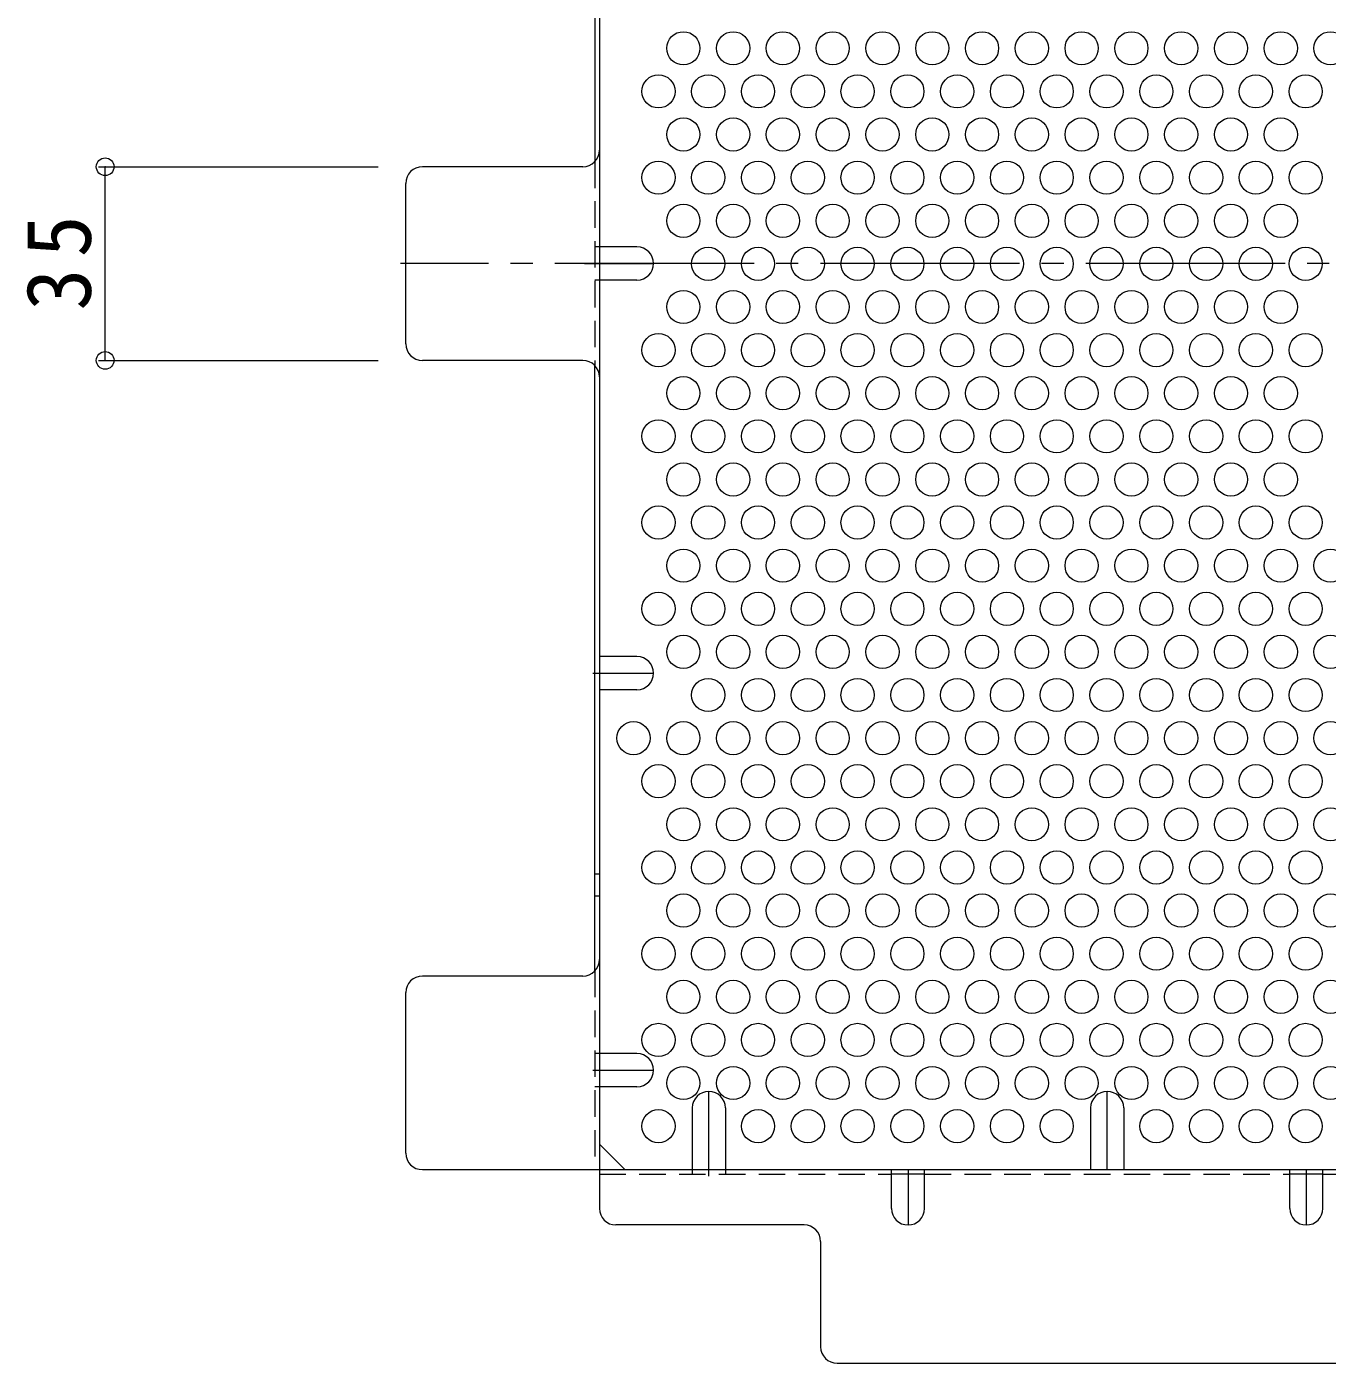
# Model space of a CAD drawing. Units: millimetres at full size, sheet at 1:4; details may follow other scales. Extents: x -913 to 825, y -789 to 748.
# Drawn here: x 69.6 to 304.7, y 292.2 to 533.8 of the extents above; entities that cross this region are included whole.
import ezdxf

# ---------------------------------------------------------------- set-up
doc = ezdxf.new("R2010")
doc.units = ezdxf.units.MM
doc.header["$LTSCALE"] = 4
doc.header["$PDMODE"] = 32
doc.header["$PDSIZE"] = 3.2
for name, pattern in [('CHAIN1', [8, 5, -1, 1, -1]), ('CHAIN2', [12, 9, -1, 1, -1]), ('DASHED1', [1.8, 1.2, -0.6])]:
    doc.linetypes.add(name, pattern=pattern)
for name, color, linetype, lineweight in [('A-4', 7, 'Continuous', 9), ('A-6', 2, 'Continuous', 9), ('A-7', 2, 'Continuous', 9), ('A-8', 2, 'Continuous', 9)]:
    doc.layers.add(name, color=color, linetype=linetype, lineweight=lineweight)
doc.styles.add('ＭＳ ゴシック', font='')
doc.styles.get('ＭＳ ゴシック').set_extended_font_data('MS Gothic')

msp = doc.modelspace()

# ---------------------------------------------------------------- linework, layer by layer
at = {"layer": 'A-4'}
for p, q in [((82.552, 508.521), (133.094, 508.521)), ((83.752, 473.52), (83.752, 508.521)), ((82.552, 473.52), (133.094, 473.52))]:
    msp.add_line(p, q, dxfattribs=at)
for p in [(83.752, 508.521), (83.752, 473.52)]:
    msp.add_point(p, dxfattribs=at)
at = {"layer": 'A-6'}
for centre in [(188.279, 529.938), (197.279, 529.938), (206.279, 529.938), (215.279, 529.938), (224.279, 529.938), (233.279, 529.938), (242.279, 529.938), (251.279, 529.938), (260.279, 529.938), (269.279, 529.938), (278.279, 529.938), (287.279, 529.938), (296.279, 529.938), (305.279, 529.938), (183.779, 522.144), (192.779, 522.144), (201.779, 522.144), (210.779, 522.144), (219.779, 522.144), (228.779, 522.144), (237.779, 522.144), (246.779, 522.144), (255.779, 522.144), (264.779, 522.144), (273.779, 522.144), (282.779, 522.144), (291.779, 522.144), (300.779, 522.144), (188.279, 514.35), (197.279, 514.35), (206.279, 514.35), (215.279, 514.35), (224.279, 514.35), (233.279, 514.35), (242.279, 514.35), (251.279, 514.35), (260.279, 514.35), (269.279, 514.35), (278.279, 514.35), (287.279, 514.35), (296.279, 514.35), (183.779, 506.556), (192.779, 506.556), (201.779, 506.556), (210.779, 506.556), (219.779, 506.556), (228.779, 506.556), (237.779, 506.556), (246.779, 506.556), (255.779, 506.556), (264.779, 506.556), (273.779, 506.556), (282.779, 506.556), (291.779, 506.556), (300.779, 506.556), (188.279, 498.761), (197.279, 498.761), (206.279, 498.761), (215.279, 498.761), (224.279, 498.761), (233.279, 498.761), (242.279, 498.761), (251.279, 498.761), (260.279, 498.761), (269.279, 498.761), (278.279, 498.761), (287.279, 498.761), (296.279, 498.761), (192.779, 490.967), (201.779, 490.967), (210.779, 490.967), (219.779, 490.967), (228.779, 490.967), (237.779, 490.967), (246.779, 490.967), (255.779, 490.967), (264.779, 490.967), (273.779, 490.967), (282.779, 490.967), (291.779, 490.967), (300.779, 490.967), (188.279, 483.173), (197.279, 483.173), (206.279, 483.173), (215.279, 483.173), (224.279, 483.173), (233.279, 483.173), (242.279, 483.173), (251.279, 483.173), (260.279, 483.173), (269.279, 483.173), (278.279, 483.173), (287.279, 483.173), (296.279, 483.173), (183.779, 475.379), (192.779, 475.379), (201.779, 475.379), (210.779, 475.379), (219.779, 475.379), (228.779, 475.379), (237.779, 475.379), (246.779, 475.379), (255.779, 475.379), (264.779, 475.379), (273.779, 475.379), (282.779, 475.379), (291.779, 475.379), (300.779, 475.379), (188.279, 467.585), (197.279, 467.585), (206.279, 467.585), (215.279, 467.585), (224.279, 467.585), (233.279, 467.585), (242.279, 467.585), (251.279, 467.585), (260.279, 467.585), (269.279, 467.585), (278.279, 467.585), (287.279, 467.585), (296.279, 467.585), (183.779, 459.79), (192.779, 459.79), (201.779, 459.79), (210.779, 459.79), (219.779, 459.79), (228.779, 459.79), (237.779, 459.79), (246.779, 459.79), (255.779, 459.79), (264.779, 459.79), (273.779, 459.79), (282.779, 459.79), (291.779, 459.79), (300.779, 459.79), (188.279, 451.996), (197.279, 451.996), (206.279, 451.996), (215.279, 451.996), (224.279, 451.996), (233.279, 451.996), (242.279, 451.996), (251.279, 451.996), (260.279, 451.996), (269.279, 451.996), (278.279, 451.996), (287.279, 451.996), (296.279, 451.996), (183.779, 444.202), (192.779, 444.202), (201.779, 444.202), (210.779, 444.202), (219.779, 444.202), (228.779, 444.202), (237.779, 444.202), (246.779, 444.202), (255.779, 444.202), (264.779, 444.202), (273.779, 444.202), (282.779, 444.202), (291.779, 444.202), (300.779, 444.202), (188.279, 436.408), (197.279, 436.408), (206.279, 436.408), (215.279, 436.408), (224.279, 436.408), (233.279, 436.408), (242.279, 436.408), (251.279, 436.408), (260.279, 436.408), (269.279, 436.408), (278.279, 436.408), (287.279, 436.408), (296.279, 436.408), (305.279, 436.408), (183.779, 428.613), (192.779, 428.613), (201.779, 428.613), (210.779, 428.613), (219.779, 428.613), (228.779, 428.613), (237.779, 428.613), (246.779, 428.613), (255.779, 428.613), (264.779, 428.613), (273.779, 428.613), (282.779, 428.613), (291.779, 428.613), (300.779, 428.613), (188.279, 420.819), (197.279, 420.819), (206.279, 420.819), (215.279, 420.819), (224.279, 420.819), (233.279, 420.819), (242.279, 420.819), (251.279, 420.819), (260.279, 420.819), (269.279, 420.819), (278.279, 420.819), (287.279, 420.819), (296.279, 420.819), (305.279, 420.819), (192.779, 413.025), (201.779, 413.025), (210.779, 413.025), (219.779, 413.025), (228.779, 413.025), (237.779, 413.025), (246.779, 413.025), (255.779, 413.025), (264.779, 413.025), (273.779, 413.025), (282.779, 413.025), (291.779, 413.025), (300.779, 413.025), (179.279, 405.231), (188.279, 405.231), (197.279, 405.231), (206.279, 405.231), (215.279, 405.231), (224.279, 405.231), (233.279, 405.231), (242.279, 405.231), (251.279, 405.231), (260.279, 405.231), (269.279, 405.231), (278.279, 405.231), (287.279, 405.231), (296.279, 405.231), (305.279, 405.231), (183.779, 397.436), (192.779, 397.436), (201.779, 397.436), (210.779, 397.436), (219.779, 397.436), (228.779, 397.436), (237.779, 397.436), (246.779, 397.436), (255.779, 397.436), (264.779, 397.436), (273.779, 397.436), (282.779, 397.436), (291.779, 397.436), (300.779, 397.436), (188.279, 389.642), (197.279, 389.642), (206.279, 389.642), (215.279, 389.642), (224.279, 389.642), (233.279, 389.642), (242.279, 389.642), (251.279, 389.642), (260.279, 389.642), (269.279, 389.642), (278.279, 389.642), (287.279, 389.642), (296.279, 389.642), (305.279, 389.642), (183.779, 381.848), (192.779, 381.848), (201.779, 381.848), (210.779, 381.848), (219.779, 381.848), (228.779, 381.848), (237.779, 381.848), (246.779, 381.848), (255.779, 381.848), (264.779, 381.848), (273.779, 381.848), (282.779, 381.848), (291.779, 381.848), (300.779, 381.848), (188.279, 374.054), (197.279, 374.054), (206.279, 374.054), (215.279, 374.054), (224.279, 374.054), (233.279, 374.054), (242.279, 374.054), (251.279, 374.054), (260.279, 374.054), (269.279, 374.054), (278.279, 374.054), (287.279, 374.054), (296.279, 374.054), (305.279, 374.054), (183.779, 366.26), (192.779, 366.26), (201.779, 366.26), (210.779, 366.26), (219.779, 366.26), (228.779, 366.26), (237.779, 366.26), (246.779, 366.26), (255.779, 366.26), (264.779, 366.26), (273.779, 366.26), (282.779, 366.26), (291.779, 366.26), (300.779, 366.26), (188.279, 358.465), (197.279, 358.465), (206.279, 358.465), (215.279, 358.465), (224.279, 358.465), (233.279, 358.465), (242.279, 358.465), (251.279, 358.465), (260.279, 358.465), (269.279, 358.465), (278.279, 358.465), (287.279, 358.465), (296.279, 358.465), (305.279, 358.465), (183.779, 350.671), (192.779, 350.671), (201.779, 350.671), (210.779, 350.671), (219.779, 350.671), (228.779, 350.671), (237.779, 350.671), (246.779, 350.671), (255.779, 350.671), (264.779, 350.671), (273.779, 350.671), (282.779, 350.671), (291.779, 350.671), (300.779, 350.671), (188.279, 342.877), (197.279, 342.877), (206.279, 342.877), (215.279, 342.877), (224.279, 342.877), (233.279, 342.877), (242.279, 342.877), (251.279, 342.877), (260.279, 342.877), (269.279, 342.877), (278.279, 342.877), (287.279, 342.877), (296.279, 342.877), (305.279, 342.877), (183.779, 335.083), (201.779, 335.083), (210.779, 335.083), (219.779, 335.083), (228.779, 335.083), (237.779, 335.083), (246.779, 335.083), (255.779, 335.083), (273.779, 335.083), (282.779, 335.083), (291.779, 335.083), (300.779, 335.083)]:
    msp.add_circle(centre, 3, dxfattribs=at)
at = {"layer": 'A-7'}
for p, q in [((173.098, 661.824), (173.098, 320.217)), ((172.298, 618.862), (172.298, 509.481)), ((170.098, 508.521), (141.094, 508.521)), ((138.094, 476.52), (138.094, 505.521)), ((170.098, 473.52), (141.094, 473.52)), ((172.298, 363.178), (172.298, 472.559)), ((170.098, 362.218), (141.094, 362.218)), ((138.094, 330.217), (138.094, 359.218)), ((177.71, 327.217), (173.098, 331.829)), ((141.094, 327.217), (532.701, 327.217)), ((231.898, 326.417), (225.898, 326.417)), ((303.898, 326.417), (297.898, 326.417)), ((210.099, 317.217), (176.098, 317.217)), ((213.099, 314.217), (213.099, 295.217)), ((216.099, 292.217), (457.697, 292.217))]:
    msp.add_line(p, q, dxfattribs=at)
at = {"layer": 'A-7', "linetype": 'DASHED1'}
for p, q in [((172.298, 509.481), (172.298, 472.559)), ((173.098, 494.02), (172.298, 494.02)), ((173.098, 488.02), (172.298, 488.02)), ((173.098, 380.666), (172.298, 380.666)), ((173.098, 376.666), (172.298, 376.666)), ((172.298, 363.178), (172.298, 327.212)), ((173.098, 348.21), (172.298, 348.21)), ((173.098, 342.21), (172.298, 342.21)), ((173.098, 326.417), (225.898, 326.417)), ((189.898, 327.217), (189.898, 326.417)), ((195.898, 327.217), (195.898, 326.417)), ((231.898, 326.417), (297.898, 326.417)), ((303.898, 326.417), (369.898, 326.417))]:
    msp.add_line(p, q, dxfattribs=at)
at = {"layer": 'A-7', "linetype": 'CHAIN2'}
msp.add_line((537.055, 491.02), (137.173, 491.02), dxfattribs=at)
at = {"layer": 'A-7'}
for centre, start, end in [((170.098, 511.521), 270, 0), ((141.094, 505.521), 90, 180), ((141.094, 476.52), 180, 270), ((170.098, 470.52), 0, 90), ((170.098, 365.218), 270, 0), ((141.094, 359.218), 90, 180), ((141.094, 330.217), 180, 270), ((176.098, 320.217), 180, 270), ((210.099, 314.217), 0, 90), ((216.099, 295.217), 180, 270)]:
    msp.add_arc(centre, 3, start, end, dxfattribs=at)
at = {"layer": 'A-8'}
for p, q in [((179.898, 494.02), (173.098, 494.02)), ((179.898, 488.02), (173.098, 488.02)), ((179.898, 419.975), (173.098, 419.975)), ((179.898, 413.975), (173.098, 413.975)), ((179.898, 348.21), (173.098, 348.21)), ((179.898, 342.21), (173.098, 342.21)), ((189.898, 338.367), (189.898, 327.217)), ((195.898, 338.367), (195.898, 327.217)), ((261.898, 338.367), (261.898, 327.217)), ((267.898, 338.367), (267.898, 327.217)), ((225.898, 320.217), (225.898, 327.217)), ((231.898, 320.217), (231.898, 327.217)), ((297.898, 320.217), (297.898, 327.217)), ((303.898, 320.217), (303.898, 327.217))]:
    msp.add_line(p, q, dxfattribs=at)
at = {"layer": 'A-8', "linetype": 'CHAIN1'}
for p, q in [((170.39, 491.02), (182.898, 491.02)), ((171.898, 416.975), (182.898, 416.975)), ((171.898, 345.21), (182.898, 345.21)), ((192.898, 326.017), (192.898, 341.367)), ((264.898, 327.217), (264.898, 341.367)), ((228.898, 327.217), (228.898, 317.217)), ((300.898, 327.217), (300.898, 317.217))]:
    msp.add_line(p, q, dxfattribs=at)
at = {"layer": 'A-8'}
for centre, start, end in [((179.898, 491.02), 270, 90), ((179.898, 416.975), 270, 90), ((179.898, 345.21), 270, 90), ((192.898, 338.367), 0, 180), ((264.898, 338.367), 0, 180), ((228.898, 320.217), 180, 0), ((300.898, 320.217), 180, 0)]:
    msp.add_arc(centre, 3, start, end, dxfattribs=at)

# ---------------------------------------------------------------- texts
at = {"layer": 'A-4', "color": 2, "insert": (81.352, 482.52), "char_height": 11.73, "attachment_point": 7, "rotation": 90, "style": 'ＭＳ ゴシック'}
msp.add_mtext('\\T1.27;\\W0.95;35', dxfattribs=at)

doc.saveas('drawing.dxf')
